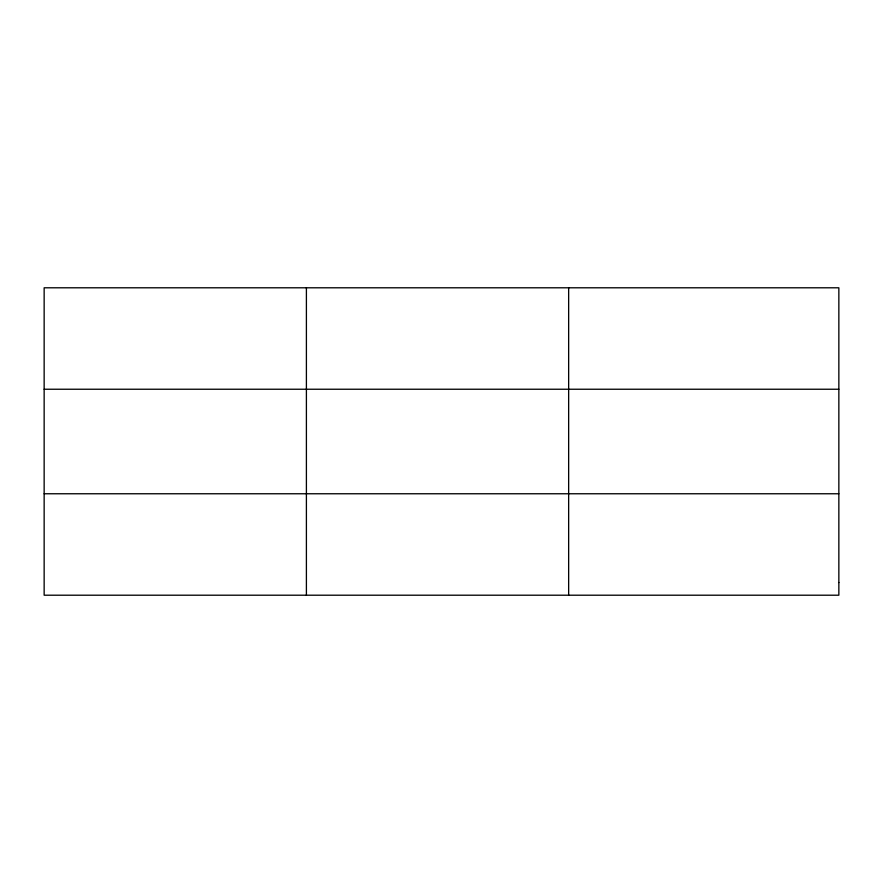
<?xml version="1.0" encoding="UTF-8"?>
<svg xmlns="http://www.w3.org/2000/svg" width="883" height="883" viewBox="0 0 883 883"><rect width="100%" height="100%" fill="white"/><g stroke="black" fill="none" stroke-linecap="round" stroke-linejoin="round"><path stroke-width="1.32" d="M306.401 287.792L306.401 595.208M568.652 287.792L568.652 595.208M44.15 389.237L838.85 389.237M44.15 493.763L838.85 493.763M838.85 582.526L838.85 595.208L44.15 595.208L44.15 287.792L838.85 287.792L838.85 582.526"/></g></svg>
